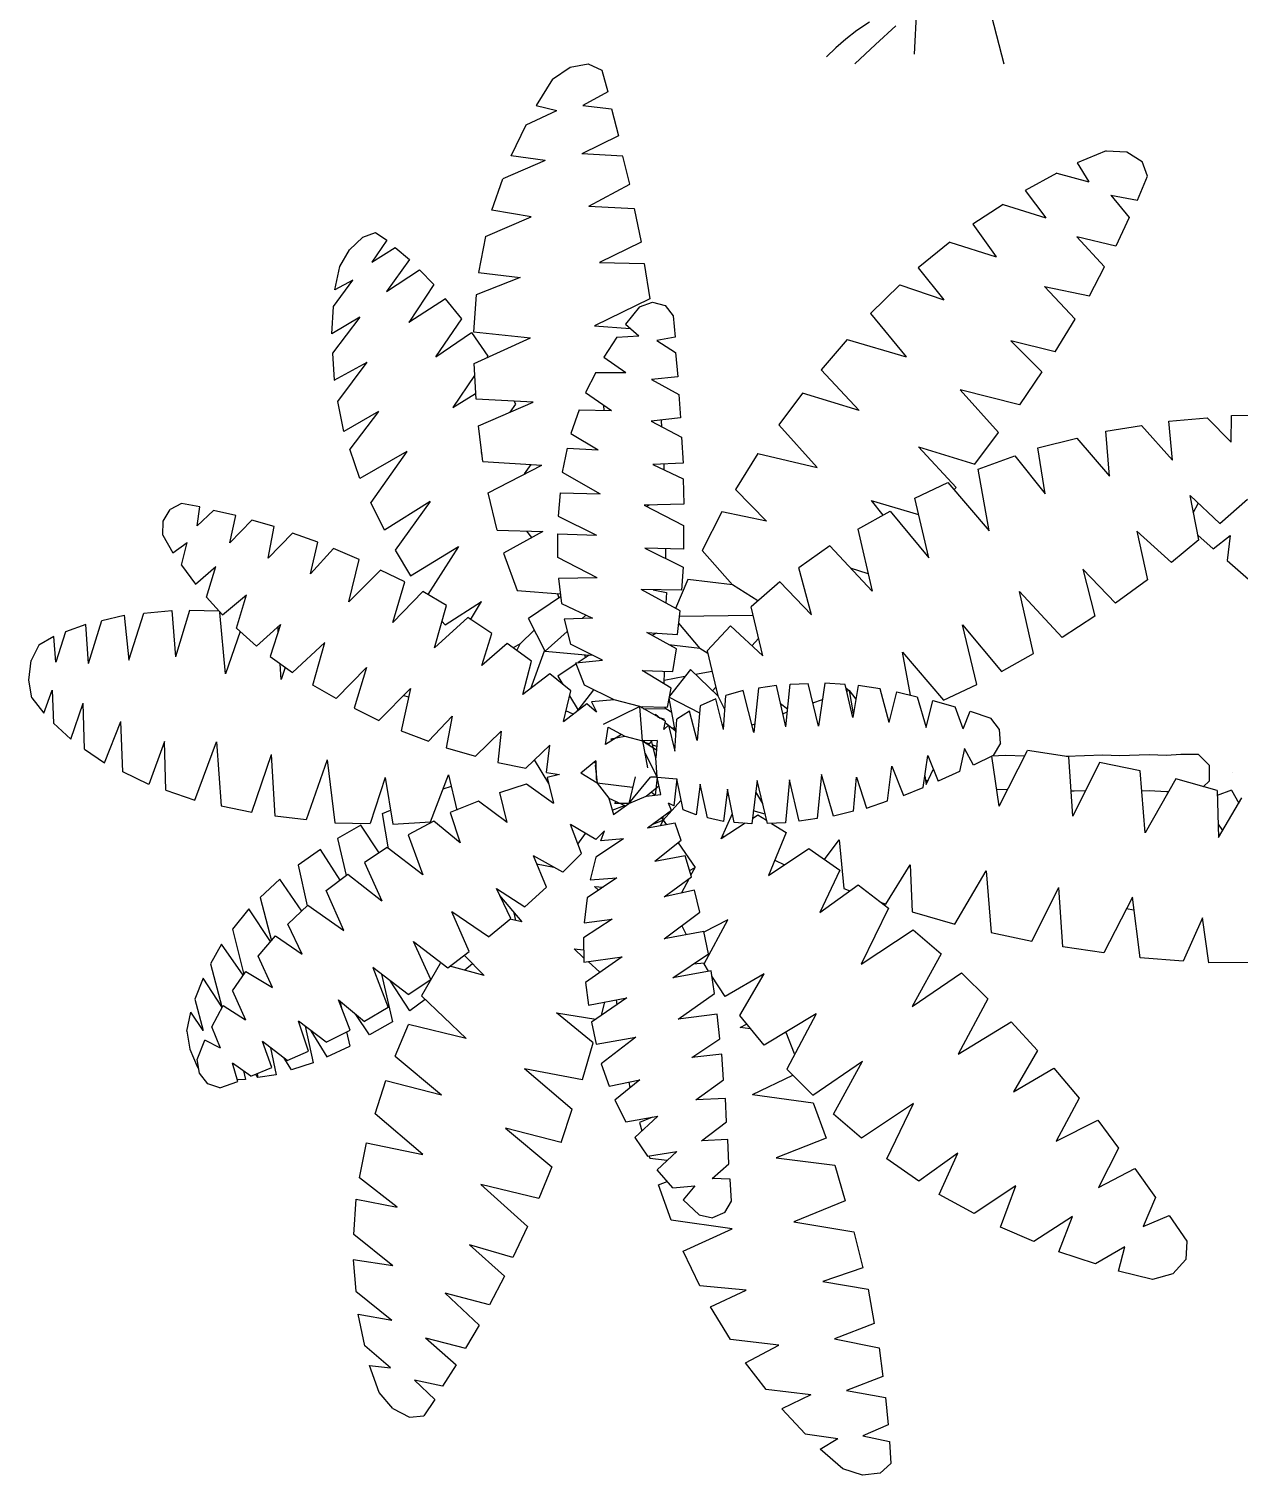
# Model space of a CAD drawing. Header units: millimetres. Extents: x -12161372 to 46643, y -9506984 to 15358.
# Drawn here: x 12339.9 to 12397.6, y 14327.5 to 14396.4 of the extents above; entities that cross this region are included whole.
import ezdxf

# ---------------------------------------------------------------- set-up
doc = ezdxf.new("R2010")
doc.units = ezdxf.units.MM
doc.layers.add('DIENHOA', color=3, linetype='Continuous')
doc.layers.add('tumbuhan', color=3, linetype='Continuous', lineweight=5)

# ---------------------------------------------------------------- blocks, each defined once
blk = doc.blocks.new('Cay60-mb')
at = {"layer": 'DIENHOA'}
for p, q in [((-238.19, 290.34), (-230.71, 295.4)), ((-230.71, 295.4), (-223, 296.89)), ((-223, 296.89), (-217.3, 294.21)), ((-217.3, 294.21), (-214.73, 284.97)), ((-238.19, 290.34), (-245.12, 279.24)), ((-214.73, 284.97), (-225.34, 279.16)), ((-249.36, 271.05), (-236.29, 277.15)), ((-245.12, 279.24), (-236.29, 277.15)), ((-225.34, 279.16), (-213.17, 277.82)), ((-213.17, 277.82), (-210.26, 266.43)), ((-255.62, 257.94), (-249.36, 271.05)), ((-210.26, 266.43), (-225.68, 258.76)), ((-241.32, 255.85), (-255.62, 257.94)), ((-208.36, 257.79), (-225.68, 258.76)), ((-205.35, 245.87), (-208.36, 257.79)), ((-3.69, 260.02), (-15.98, 254.88)), ((-3.69, 260.02), (5.03, 259.58)), ((5.03, 259.58), (11.51, 255.55)), ((-241.32, 255.85), (-259.19, 248.18)), ((-15.98, 254.88), (-11.06, 246.84)), ((13.85, 249.22), (11.51, 255.55)), ((-263.78, 234.92), (-259.19, 248.18)), ((-222.77, 236.56), (-205.35, 245.87)), ((-24.58, 250.49), (-37.99, 243.19)), ((-24.58, 250.49), (-11.06, 246.84)), ((9.61, 239.09), (13.85, 249.22)), ((-37.99, 243.19), (-29.27, 231.65)), ((-1.79, 241.18), (6.03, 231.72)), ((-1.79, 241.18), (9.61, 239.09)), ((-247.13, 232.02), (-263.78, 234.92)), ((-222.77, 236.56), (-203.56, 235.59)), ((-203.56, 235.59), (-200.65, 221.37)), ((-47.37, 237.23), (-60.11, 228.96)), ((-47.37, 237.23), (-29.27, 231.65)), ((-266.46, 223.75), (-247.13, 232.02)), ((-60.11, 228.96), (-50.28, 215.18)), ((6.03, 231.72), (0.33, 219.65)), ((-324.1, 218.02), (-318.41, 223.45)), ((-318.41, 223.45), (-313.16, 225.46)), ((-308.24, 222.19), (-314.72, 212.88)), ((-313.16, 225.46), (-308.24, 222.19)), ((-266.46, 223.75), (-269.47, 208.41)), ((-200.65, 221.37), (-218.3, 212.65)), ((-69.94, 221.29), (-83.35, 210.49)), ((-69.94, 221.29), (-50.28, 215.18)), ((0.33, 219.65), (-16.09, 223.53)), ((-4.47, 210.86), (-16.09, 223.53)), ((-328.24, 211.01), (-324.1, 218.02)), ((-314.72, 212.88), (-304.78, 219.13)), ((-304.78, 219.13), (-298.74, 213.99)), ((-330.25, 201.11), (-328.24, 211.01)), ((-298.74, 213.99), (-308.46, 200.44)), ((-308.46, 200.44), (-294.5, 209.6)), ((-294.5, 209.6), (-288.35, 203.42)), ((-269.47, 208.41), (-251.82, 206.4)), ((-218.3, 212.65), (-199.31, 212.28)), ((-199.31, 212.28), (-196.97, 197.31)), ((-83.35, 210.49), (-72.4, 196.86)), ((-10.84, 198.65), (-4.47, 210.86)), ((-330.92, 194.03), (-322.65, 205.28)), ((-322.65, 205.28), (-330.25, 201.11)), ((-288.35, 203.42), (-298.97, 187.33)), ((-251.82, 206.4), (-270.48, 198.95)), ((-91.05, 203.27), (-103.46, 191.13)), ((-91.05, 203.27), (-72.4, 196.86)), ((-29.83, 202.6), (-10.84, 198.65)), ((-29.83, 202.6), (-16.87, 188.67)), ((-283.44, 197.38), (-298.97, 187.33)), ((-276.51, 188.89), (-283.44, 197.38)), ((-270.48, 198.95), (-271.6, 183.31)), ((-196.97, 197.31), (-220.43, 185.84)), ((-331.59, 182.49), (-330.92, 194.03)), ((-201.32, 193.96), (-207.24, 186.66)), ((-201.32, 193.96), (-195.85, 195.97)), ((-195.85, 195.97), (-190.49, 194.55)), ((-190.49, 194.55), (-187.02, 190.16)), ((-187.02, 190.16), (-186.24, 181.07)), ((-103.46, 191.13), (-88.37, 172.81)), ((-319.75, 189.56), (-331.59, 182.49)), ((-319.75, 189.56), (-331.37, 174.29)), ((-287.57, 172.81), (-276.51, 188.89)), ((-220.43, 185.84), (-205.23, 184.8)), ((-207.24, 186.66), (-201.55, 181.67)), ((-25.25, 174.82), (-16.87, 188.67)), ((-287.57, 172.81), (-272.49, 183.01)), ((-272.49, 183.01), (-265.56, 173.03)), ((-271.6, 183.31), (-247.46, 180.77)), ((-271.37, 169.98), (-247.46, 180.77)), ((-210.93, 181.15), (-216.41, 172.58)), ((-210.93, 181.15), (-201.55, 181.67)), ((-186.24, 181.07), (-193.95, 179.66)), ((-193.95, 179.66), (-186.02, 174.52)), ((-113.4, 180.1), (-124.35, 167.29)), ((-113.4, 180.1), (-88.37, 172.81)), ((-25.25, 174.82), (-44.13, 179.51)), ((-44.13, 179.51), (-30.95, 166.4)), ((-331.37, 174.29), (-330.58, 162.9)), ((-265.56, 173.03), (-266.01, 172.36)), ((-216.41, 172.58), (-207.13, 166.1)), ((-186.02, 174.52), (-185.12, 164.24)), ((-330.58, 162.9), (-316.62, 170.5)), ((-329.02, 153.81), (-316.62, 170.5)), ((-270.48, 154.86), (-271.37, 169.98)), ((-219.76, 166.18), (-224.11, 157.61)), ((-219.76, 166.18), (-207.13, 166.1)), ((-124.35, 167.29), (-108.37, 150.09)), ((-30.95, 166.4), (-40.44, 152.4)), ((-271.15, 164.91), (-280.31, 151.35)), ((-185.12, 164.24), (-196.3, 163.2)), ((-196.3, 163.2), (-184.68, 156.87)), ((-326.45, 141.08), (-329.02, 153.81)), ((-280.31, 151.35), (-270.7, 157.24)), ((-246.35, 153.59), (-270.48, 154.86)), ((-269.47, 143.46), (-246.35, 153.59)), ((-253.61, 152.77), (-254.39, 153.96)), ((-224.11, 157.61), (-213.17, 150.01)), ((-184.68, 156.87), (-183.89, 146.89)), ((-132.28, 157.39), (-142.33, 143.98)), ((-108.37, 150.09), (-132.28, 157.39)), ((-40.44, 152.4), (-65.58, 158.8)), ((-49.27, 140.7), (-65.58, 158.8)), ((-311.82, 149.57), (-326.45, 141.08)), ((-311.82, 149.57), (-323.99, 133.63)), ((-256.07, 149.27), (-253.61, 152.77)), ((-226.91, 150.24), (-230.37, 140.33)), ((-226.91, 150.24), (-213.17, 150.01)), ((-216.29, 150.01), (-216.41, 152.17)), ((49.16, 136.68), (49.38, 147.85)), ((49.38, 147.85), (64.24, 148.15)), ((-267.69, 128.49), (-269.47, 143.46)), ((-183.89, 146.89), (-196.41, 145.55)), ((-196.41, 145.55), (-183.56, 138.77)), ((-191.83, 143.01), (-191.94, 145.99)), ((-142.33, 143.98), (-126.02, 125.88)), ((-3.91, 141.3), (11.28, 143.68)), ((-2.35, 122.16), (-3.91, 141.3)), ((24.35, 129.01), (11.28, 143.68)), ((22.79, 145.47), (38.99, 146.96)), ((24.35, 129.01), (22.79, 145.47)), ((38.99, 146.96), (49.16, 136.68)), ((-230.37, 140.33), (-218.75, 133.33)), ((-183.56, 138.77), (-182.89, 127.74)), ((-59.33, 127.3), (-49.27, 140.7)), ((-32.62, 134.15), (-16.2, 138.32)), ((-16.2, 138.32), (-2.35, 122.16)), ((-319.75, 121.19), (-323.99, 133.63)), ((-299.86, 132.59), (-319.75, 121.19)), ((-299.86, 132.59), (-315.06, 110.99)), ((-268.24, 132.36), (-268.36, 132.14)), ((-268.36, 132.14), (-268.24, 132.21)), ((-268.36, 132.14), (-268.13, 131.47)), ((-268.24, 132.21), (-268.24, 132.36)), ((-231.93, 134.08), (-234.06, 123.95)), ((-231.93, 134.08), (-218.75, 133.33)), ((-151.16, 131.77), (-160.66, 116.57)), ((-151.16, 131.77), (-126.02, 125.88)), ((-83.23, 134.67), (-59.33, 127.3)), ((-83.23, 134.67), (-67.26, 117.47)), ((-57.98, 125.21), (-42.34, 130.8)), ((-42.34, 130.8), (-29.61, 114.71)), ((-29.61, 114.71), (-32.62, 134.15)), ((-267.69, 128.49), (-242.66, 126.93)), ((-265.45, 115.08), (-242.66, 126.93)), ((-250.03, 123.13), (-247.13, 127.15)), ((-234.06, 123.95), (-217.97, 114.78)), ((-182.89, 127.74), (-195.63, 127.22)), ((-195.63, 127.22), (-182.89, 121.04)), ((-190.82, 124.84), (-190.82, 127.37)), ((-53.29, 99.07), (-57.98, 125.21)), ((-182.89, 121.04), (-182.55, 110.32)), ((-147.59, 103.17), (-160.66, 116.57)), ((-84.8, 112.85), (-70.72, 119.48)), ((-70.72, 119.48), (-53.29, 99.07)), ((-67.26, 117.47), (-68.15, 116.42)), ((-395.27, 110.61), (-400.07, 108.16)), ((-387.45, 109.2), (-395.27, 110.61)), ((-309.36, 99.37), (-315.06, 110.99)), ((-289.92, 111.51), (-309.36, 99.37)), ((-289.92, 111.51), (-304.78, 90.88)), ((-261.65, 99.37), (-265.45, 115.08)), ((-234.95, 115.16), (-235.73, 105.33)), ((-234.95, 115.16), (-217.97, 114.78)), ((-182.55, 110.32), (-199.31, 109.87)), ((-103.23, 111.88), (-83.23, 106)), ((-103.23, 111.88), (-98.32, 105.62)), ((-78.77, 87.6), (-84.8, 112.85)), ((35.53, 95.2), (31.84, 114.04)), ((31.84, 114.04), (44.46, 102.2)), ((33.18, 106.67), (35.19, 110.61)), ((35.19, 110.61), (35.3, 110.69)), ((44.46, 102.2), (56.19, 112.48)), ((-402.98, 103.17), (-400.07, 108.16)), ((-388.68, 101.23), (-387.45, 109.2)), ((-381.64, 107.71), (-388.68, 101.23)), ((-372.26, 105.55), (-381.64, 107.71)), ((-374.83, 94), (-372.26, 105.55)), ((-235.73, 105.33), (-219.53, 97.28)), ((-199.31, 109.87), (-182.67, 101.3)), ((-197.19, 109.87), (-198.42, 109.35)), ((-166.47, 107.04), (-174.85, 90.73)), ((-147.59, 103.17), (-166.47, 107.04)), ((-108.82, 99.74), (-95.19, 107.41)), ((-95.19, 107.41), (-78.77, 87.6)), ((-403.2, 97.21), (-402.98, 103.17)), ((-365.44, 103.54), (-374.83, 94)), ((-355.94, 100.86), (-365.44, 103.54)), ((-358.51, 87.52), (-355.94, 100.86)), ((-348.24, 98.1), (-358.51, 87.52)), ((-337.51, 94.3), (-348.24, 98.1)), ((-261.65, 99.37), (-242.21, 98.77)), ((-242.21, 98.77), (-258.86, 89.54)), ((-246.91, 96.16), (-249.03, 98.92)), ((-182.67, 101.3), (-182.67, 91.25)), ((-108.82, 99.74), (-102.79, 73.45)), ((9.27, 98.92), (13.74, 78.36)), ((23.91, 85.59), (9.27, 98.92)), ((-403.2, 97.21), (-398.85, 89.68)), ((-398.85, 89.68), (-392.81, 94.15)), ((-395.27, 84.55), (-392.81, 94.15)), ((-340.64, 80.9), (-337.51, 94.3)), ((-298.3, 80), (-277.96, 92.37)), ((-277.96, 92.37), (-290.92, 72.03)), ((-235.96, 97.8), (-219.53, 97.28)), ((-235.96, 87.75), (-235.96, 97.8)), ((-219.87, 97.28), (-219.76, 97.28)), ((-120.66, 92.66), (-133.84, 83.35)), ((-102.79, 73.45), (-120.66, 92.66)), ((35.53, 95.2), (23.91, 85.59)), ((35.08, 97.28), (41.56, 91.47)), ((41.56, 91.47), (48.82, 97.13)), ((48.82, 97.13), (47.48, 86.48)), ((-330.92, 91.55), (-340.64, 80.9)), ((-320.08, 86.93), (-330.92, 91.55)), ((-324.44, 69.05), (-320.08, 86.93)), ((-304.78, 90.88), (-298.3, 80)), ((-258.86, 89.54), (-253.05, 73.82)), ((-219.2, 79.18), (-235.96, 87.75)), ((-182.67, 91.25), (-199.09, 91.77)), ((-199.09, 91.77), (-182.89, 83.73)), ((-190.15, 87.3), (-190.15, 91.47)), ((-161.89, 76.13), (-174.85, 90.73)), ((47.48, 86.48), (56.53, 78.59)), ((-395.27, 84.55), (-389.35, 76.43)), ((-389.35, 76.43), (-380.75, 83.95)), ((-384.66, 70.92), (-380.75, 83.95)), ((-311.03, 82.46), (-324.44, 69.05)), ((-300.75, 77.4), (-311.03, 82.46)), ((-182.89, 83.73), (-183.56, 73.89)), ((-128.48, 63.47), (-133.84, 83.35)), ((-112.17, 83.43), (-104.57, 80.97)), ((-13.63, 82.76), (-8.49, 62.95)), ((0.22, 68.46), (-13.63, 82.76)), ((-305.78, 60.19), (-300.75, 77.4)), ((-253.05, 73.82), (-234.84, 72.41)), ((-219.2, 79.18), (-235.62, 78.81)), ((-235.62, 78.81), (-234.28, 68.23)), ((-183.56, 73.89), (-200.65, 74.27)), ((-184.12, 65.18), (-200.65, 74.27)), ((-195.51, 74.12), (-189.93, 73)), ((-180.88, 78.44), (-186.02, 66.15)), ((-161.89, 76.13), (-180.88, 78.44)), ((-151.16, 69.43), (-161.89, 76.13)), ((-141.89, 77.47), (-154.07, 66.82)), ((-141.89, 77.47), (-128.48, 63.47)), ((13.74, 78.36), (0.22, 68.46)), ((-384.66, 70.92), (-377.95, 63.47)), ((-377.95, 63.47), (-367.68, 71.96)), ((-371.92, 57.81), (-367.68, 71.96)), ((-293.05, 73.3), (-305.78, 60.19)), ((-283.1, 67.49), (-293.05, 73.3)), ((-288.13, 49.54), (-283.1, 67.49)), ((-283.66, 59.22), (-268.24, 69.13)), ((-272.82, 61.38), (-268.24, 69.13)), ((-234.73, 71.06), (-248.36, 61.98)), ((-235.29, 70.69), (-236.07, 72.55)), ((-234.28, 68.23), (-221.21, 62.13)), ((-189.93, 73), (-190.15, 68.46)), ((-34.52, 47.08), (-40.44, 73.37)), ((-22.35, 53.93), (-40.44, 73.37)), ((-429.01, 61.08), (-419.51, 63.32)), ((-419.51, 63.32), (-417.5, 44.25)), ((-417.5, 44.25), (-411.25, 64.21)), ((-411.25, 64.21), (-399.4, 65.33)), ((-399.4, 65.33), (-397.73, 45.67)), ((-391.81, 65.26), (-397.73, 45.67)), ((-379.41, 64.96), (-391.81, 65.26)), ((-376.61, 38.44), (-378.96, 64.51)), ((-274.05, 62.28), (-288.13, 49.54)), ((-263.78, 55.57), (-274.05, 62.28)), ((-241.32, 48.05), (-248.36, 61.98)), ((-221.21, 62.13), (-233.16, 61.68)), ((-233.16, 61.68), (-230.48, 51.03)), ((-225.57, 61.9), (-224, 63.32)), ((-185.24, 55.2), (-184.12, 65.18)), ((-184.45, 62.95), (-153.28, 63.32)), ((-149.04, 46.04), (-154.07, 66.82)), ((-8.49, 62.95), (-22.35, 53.93)), ((-444.32, 56.24), (-448.45, 43.36)), ((-435.71, 59.45), (-444.32, 56.24)), ((-434.6, 42.84), (-435.71, 59.45)), ((-434.6, 42.84), (-429.01, 61.08)), ((-370.36, 56.39), (-376.61, 38.44)), ((-363.43, 50.14), (-371.92, 57.81)), ((-353.26, 59.37), (-363.43, 50.14)), ((-353.26, 59.37), (-357.73, 45.89)), ((-354.27, 56.32), (-354.38, 58.33)), ((-285, 60.86), (-283.66, 59.22)), ((-268.02, 42.02), (-263.78, 55.57)), ((-251.82, 51.18), (-245.9, 56.91)), ((-231.93, 56.39), (-241.32, 48.05)), ((-198.19, 56.02), (-185.24, 55.2)), ((-185.68, 49.09), (-198.19, 56.02)), ((-194.17, 55.72), (-196.07, 54.75)), ((-184.79, 59.89), (-175.74, 49.24)), ((-172.61, 48.27), (-162.78, 58.85)), ((-162.78, 58.85), (-149.04, 46.04)), ((-58.54, 33.97), (-64.58, 59.22)), ((-64.58, 59.22), (-48.04, 39.41)), ((-455.71, 50.58), (-458.84, 44.1)), ((-449.34, 54.23), (-455.71, 50.58)), ((-448.45, 43.36), (-449.34, 54.23)), ((-348.24, 39.04), (-334.61, 51.7)), ((-339.63, 33.75), (-334.61, 51.7)), ((-257.3, 51.33), (-268.02, 42.02)), ((-247.02, 43.88), (-257.3, 51.33)), ((-251.82, 51.18), (-254.84, 49.47)), ((-253.27, 48.35), (-251.82, 51.18)), ((-216.96, 44.33), (-230.48, 51.03)), ((-175.74, 49.24), (-188.92, 50.81)), ((-187.13, 39.48), (-185.68, 49.09)), ((-172.39, 47.16), (-175.74, 49.24)), ((-150.94, 53.41), (-153.73, 50.36)), ((-459.85, 35.84), (-458.84, 44.1)), ((-357.73, 45.89), (-348.24, 39.04)), ((-250.7, 29.8), (-247.02, 43.88)), ((-247.35, 32.33), (-241.54, 48.27)), ((-241.32, 48.05), (-222.66, 46.34)), ((-228.25, 43.21), (-216.96, 44.33)), ((-224.56, 33.68), (-228.25, 43.21)), ((-222.66, 46.34), (-227.24, 43.28)), ((-224.67, 46.49), (-224.11, 45.29)), ((-222.66, 46.34), (-221.54, 46.49)), ((-172.61, 48.27), (-168.14, 29.13)), ((-86.59, 29.43), (-89.94, 47.68)), ((-89.94, 47.68), (-72.62, 27.27)), ((-48.04, 39.41), (-34.52, 47.08)), ((-353.04, 36.13), (-353.49, 42.76)), ((-351.36, 41.2), (-353.04, 36.13)), ((-316.95, 41.12), (-329.69, 28.01)), ((-316.95, 41.12), (-322.09, 23.92)), ((-239.31, 38.44), (-250.7, 29.8)), ((-230.37, 31.22), (-239.31, 38.44)), ((-228.14, 42.69), (-235.84, 37.47)), ((-235.84, 37.47), (-233.72, 33.9)), ((-187.92, 32.48), (-200.21, 39.86)), ((-200.21, 39.86), (-187.13, 39.48)), ((-190.93, 34.2), (-190.71, 39.56)), ((-190.93, 35.84), (-182.11, 37.47)), ((-179.76, 40.38), (-188.59, 29.06)), ((-168.14, 29.13), (-179.76, 40.38)), ((-177.64, 38.29), (-170.6, 39.56)), ((-458.62, 28.31), (-459.85, 35.84)), ((-453.59, 21.76), (-450.01, 31.52)), ((-450.01, 31.52), (-449.46, 17.59)), ((-329.69, 28.01), (-339.63, 33.75)), ((-298.3, 32.26), (-311.7, 18.78)), ((-298.3, 32.26), (-302.21, 14.38)), ((-233.83, 33.97), (-233.83, 33.97)), ((-233.5, 18.26), (-230.37, 31.22)), ((-227.24, 23.1), (-220.65, 31.66)), ((-212.05, 27.49), (-224.56, 33.68)), ((-189.48, 24.37), (-187.92, 32.48)), ((-169.04, 32.86), (-170.38, 31.22)), ((-157.42, 31.37), (-164.79, 29.28)), ((-152.84, 13.64), (-157.42, 31.37)), ((-150.94, 32.41), (-152.84, 13.64)), ((-143.34, 33.53), (-150.94, 32.41)), ((-139.32, 16.02), (-143.34, 33.53)), ((-139.32, 16.02), (-137.53, 34.12)), ((-137.53, 34.12), (-129.93, 34.42)), ((-125.58, 16.25), (-129.93, 34.42)), ((-122.78, 34.57), (-125.58, 16.25)), ((-114.18, 33.97), (-122.78, 34.57)), ((-111.05, 19.97), (-114.18, 33.97)), ((-113.96, 32.56), (-112.5, 31.44)), ((-112.5, 31.44), (-113.62, 31.07)), ((-112.5, 31.44), (-110.83, 21.54)), ((-112.5, 31.44), (-109.71, 27.79)), ((-108.71, 33.6), (-111.05, 19.97)), ((-99.43, 32.11), (-108.71, 33.6)), ((-95.63, 17.81), (-99.43, 32.11)), ((-95.63, 17.81), (-92.4, 30.92)), ((-92.4, 30.92), (-83.79, 28.76)), ((-72.62, 27.27), (-58.54, 33.97)), ((-458.62, 28.31), (-453.59, 21.76)), ((-442.08, 10.88), (-436.83, 26.08)), ((-436.27, 6.64), (-436.83, 26.08)), ((-301.2, 29.36), (-299.08, 28.69)), ((-233.5, 18.26), (-223.56, 25.85)), ((-230.93, 29.13), (-227.24, 23.1)), ((-223.56, 25.85), (-219.53, 22.43)), ((-212.05, 27.49), (-221.66, 26.67)), ((-221.66, 26.67), (-219.53, 22.43)), ((-201.21, 24.59), (-216.74, 17.07)), ((-201.21, 24.59), (-212.05, 27.49)), ((-199.98, 10.06), (-201.21, 24.59)), ((-190.37, 18.41), (-201.21, 24.59)), ((-201.21, 24.59), (-189.48, 24.37)), ((-199.87, 24.51), (-200.54, 24.14)), ((-186.24, 14.53), (-188.81, 28.24)), ((-188.7, 28.61), (-175.96, 21.98)), ((-175.63, 24.96), (-176.86, 10.21)), ((-169.04, 27.94), (-175.63, 24.96)), ((-165.68, 14.91), (-169.04, 27.94)), ((-168.14, 29.13), (-165.24, 23.17)), ((-165.68, 14.91), (-164.79, 29.28)), ((-138.65, 23.55), (-141.55, 25.71)), ((-123.9, 27.49), (-128.03, 26.08)), ((-83.79, 28.76), (-79.99, 15.73)), ((-79.99, 15.73), (-77.09, 27.2)), ((-77.09, 27.2), (-67.59, 24.44)), ((-322.09, 23.92), (-311.7, 18.78)), ((-290.59, 9.92), (-280.65, 20.49)), ((-280.65, 20.49), (-283.21, 7.16)), ((-229.37, 21.39), (-232.49, 22.8)), ((-227.69, 22.73), (-227.47, 23.4)), ((-227.24, 23.1), (-227.24, 23.02)), ((-199.76, 23.69), (-190.15, 23.77)), ((-194.51, 21.24), (-194.73, 20.86)), ((-192.61, 19.6), (-194.51, 21.24)), ((-193.61, 20.19), (-191.04, 19.45)), ((-191.04, 19.45), (-191.16, 18.78)), ((-191.04, 14.91), (-190.37, 18.41)), ((-190.15, 23.77), (-190.6, 24.37)), ((-190.15, 23.77), (-187.69, 22.21)), ((-186.35, 5.75), (-185.46, 19.23)), ((-180.21, 22.73), (-185.46, 19.23)), ((-176.86, 10.21), (-180.21, 22.73)), ((-140.66, 21.61), (-138.76, 22.35)), ((-64.24, 15.13), (-67.59, 24.44)), ((-64.24, 15.13), (-61.34, 22.65)), ((-61.34, 22.65), (-52.51, 19.67)), ((-48.94, 14.91), (-52.51, 19.67)), ((-449.46, 17.59), (-442.08, 10.88)), ((-427.78, 0.83), (-420.97, 18.26)), ((-420.07, -3.04), (-420.97, 18.26)), ((-302.21, 14.38), (-290.59, 9.92)), ((-270.7, 3.59), (-259.86, 14.24)), ((-259.86, 14.24), (-261.32, 0.98)), ((-215.74, 8.58), (-214.62, 15.87)), ((-208.92, 12.75), (-215.74, 8.58)), ((-214.62, 15.87), (-207.58, 12.08)), ((-189.03, 16.69), (-191.04, 14.91)), ((-190.49, 17.89), (-186.24, 14.53)), ((-189.03, 16.69), (-186.35, 5.75)), ((-187.47, 15.43), (-186.58, 15.8)), ((-186.24, 14.53), (-185.91, 13.64)), ((-165.57, 16.69), (-166.24, 16.99)), ((-152.5, 17.22), (-153.73, 16.77)), ((-48.49, 9.1), (-48.94, 14.91)), ((-436.27, 6.64), (-427.78, 0.83)), ((-402.42, 9.77), (-409.12, -8.33)), ((-401.86, -10.86), (-402.42, 9.77)), ((-389.57, -14.96), (-380.41, 9.62)), ((-380.41, 9.62), (-378.51, -17.49)), ((-283.21, 7.16), (-270.7, 3.59)), ((-249.47, -1.41), (-239.31, 8.2)), ((-240.65, -3.27), (-239.31, 8.2)), ((-213.5, 10.96), (-207.58, 12.08)), ((-213.5, 10.96), (-213.05, 10.21)), ((-207.58, 12.08), (-199.98, 10.06)), ((-193.84, 10.29), (-199.98, 10.06)), ((-199.98, 10.06), (-197.86, -1.33)), ((-199.98, 10.06), (-194.17, 6.34)), ((-199.09, 9.47), (-199.31, 10.06)), ((-197.19, 8.87), (-199.09, 9.39)), ((-196.18, 10.06), (-197.52, 8.43)), ((-194.4, 2.91), (-196.18, 10.06)), ((-195.85, 8.43), (-194.06, 7.91)), ((-193.84, 10.29), (-194.4, 2.91)), ((-63.68, 6.79), (-65.81, -2.89)), ((-59.88, -0.21), (-63.68, 6.79)), ((-48.49, 9.1), (-51.51, 3.96)), ((-365.44, -20.17), (-357.17, 4.33)), ((-355.61, -21.74), (-357.17, 4.33)), ((-333.6, 2.02), (-342.43, -23.3)), ((-333.6, 2.02), (-330.25, -24.57)), ((-261.32, 0.98), (-249.47, -1.41)), ((-245.9, 2.02), (-239.87, -8.03)), ((-219.87, 1.57), (-226.13, -3.56)), ((-220.43, 1.13), (-219.87, 0.61)), ((-219.87, 1.57), (-219.65, -6.25)), ((-199.09, 5.07), (-193.84, -5.35)), ((-193.84, -5.35), (-194.4, 2.91)), ((-81.22, -9.6), (-79.21, 3.88)), ((-78.88, 2.99), (-79.44, 2.99)), ((-79.21, 3.88), (-74.85, -6.99)), ((-51.51, 3.96), (-59.88, -0.21)), ((-46.48, 3.88), (-52.06, 3.59)), ((-49.05, -17.57), (-52.06, 3.66)), ((-49.05, -17.57), (-36.98, 5.97)), ((-38.21, 3.59), (-46.48, 3.88)), ((-19.55, 3.36), (-36.98, 5.97)), ((-5.14, 4.03), (-20.61, 3.52)), ((-17.88, -21.81), (-19.55, 3.36)), ((-6.48, 0.98), (-17.88, -21.81)), ((10.72, -2.67), (-6.48, 0.98)), ((1.9, 3.73), (-5.14, 4.03)), ((14.52, 4.11), (1.9, 3.73)), ((21.9, 3.88), (14.52, 4.11)), ((27.93, 4.26), (21.9, 3.88)), ((28.82, 4.33), (27.93, 4.26)), ((35.41, 4.33), (28.82, 4.33)), ((39.99, -0.29), (35.41, 4.33)), ((-409.12, -8.33), (-420.07, -3.04)), ((-309.02, -5.43), (-315.39, -24.94)), ((-309.02, -5.43), (-305.78, -25.16)), ((-289.81, -24.27), (-282.21, -4.31)), ((-282.21, -4.31), (-278.63, -19.21)), ((-240.65, -3.27), (-235.17, -4.09)), ((-235.17, -4.09), (-240.43, -5.43)), ((-240.43, -5.43), (-237.74, -16.3)), ((-219.31, -7.81), (-226.13, -3.56)), ((-220.09, -0.21), (-219.31, -7.81)), ((-219.87, -0.21), (-220.09, -0.21)), ((-203.22, -5.2), (-205.79, -16.45)), ((-205.79, -16.45), (-196.63, -5.28)), ((-193.84, -5.35), (-196.63, -5.28)), ((-193.84, -5.35), (-194.73, -12.88)), ((-192.27, -12.58), (-193.84, -5.35)), ((-193.84, -5.35), (-185.57, -6.02)), ((-185.57, -6.02), (-186.8, -17.49)), ((-182.89, -19.13), (-185.57, -6.02)), ((-124.24, -4.09), (-126.13, -22.86)), ((-119.1, -21.74), (-124.24, -4.09)), ((-110.72, -19.73), (-109.38, -5.28)), ((-109.38, -5.28), (-105.24, -18.39)), ((-96.31, -15.33), (-94.52, -0.59)), ((-94.52, -0.59), (-89.49, -13.1)), ((-80.55, -4.68), (-79.88, -8.41)), ((-79.88, -8.41), (-76.98, -2)), ((-65.81, -2.89), (-74.85, -6.99)), ((12.85, -28.81), (10.72, -2.67)), ((25.81, -6.02), (12.85, -28.81)), ((43.23, -10.94), (25.81, -6.02)), ((39.99, -6.84), (39.99, -0.29)), ((49.94, -3.19), (49.94, -3.19)), ((49.94, -3.19), (49.94, -3.19)), ((-401.86, -10.86), (-389.57, -14.96)), ((-281.09, -9.23), (-284.56, -10.34)), ((-260.42, -11.76), (-249.14, -8.11)), ((-257.41, -24.42), (-260.42, -11.76)), ((-249.14, -8.11), (-237.74, -16.3)), ((-219.65, -6.25), (-219.53, -6.32)), ((-204.23, -9.6), (-219.31, -7.81)), ((-219.31, -7.81), (-214.28, -14.14)), ((-198.53, -13.32), (-193.06, -8.93)), ((-194.84, -12.88), (-196.41, -11.61)), ((-175.63, -8.18), (-177.3, -21.29)), ((-175.29, -10.19), (-175.96, -10.64)), ((-172.5, -22.48), (-175.63, -8.18)), ((-164.01, -10.42), (-165.68, -24.05)), ((-161.22, -24.42), (-164.01, -10.42)), ((-151.5, -6.69), (-153.73, -25.02)), ((-152.17, -11.53), (-149.26, -16.45)), ((-147.14, -24.87), (-151.5, -6.69)), ((-137.75, -6.4), (-139.54, -24.57)), ((-133.73, -23.97), (-137.75, -6.4)), ((-89.49, -13.1), (-81.22, -9.6)), ((-79.21, -6.84), (-80.22, -6.77)), ((-49.83, -10.49), (-50.05, -10.49)), ((-45.58, -10.72), (-49.83, -10.49)), ((-18.66, -11.09), (-17.32, -11.09)), ((-17.32, -11.09), (-12.51, -10.94)), ((11.39, -11.09), (14.52, -10.94)), ((14.52, -10.94), (21.9, -11.31)), ((21.9, -11.31), (22.79, -11.31)), ((39.99, -6.84), (37.42, -9.37)), ((49.38, -10.86), (43.23, -13.1)), ((43.23, -10.94), (43.9, -30.82)), ((49.38, -10.86), (52.4, -16.23)), ((-378.51, -17.49), (-365.44, -20.17)), ((-269.47, -15.41), (-281.43, -20.32)), ((-257.41, -24.42), (-269.47, -15.41)), ((-214.28, -14.14), (-207.24, -17.49)), ((-214.28, -14.14), (-212.27, -21.14)), ((-214.17, -14.81), (-213.84, -14.36)), ((-212.83, -19.21), (-207.69, -17.27)), ((-212.27, -21.14), (-205.79, -16.45)), ((-211.71, -16.38), (-211.38, -15.56)), ((-205.79, -16.45), (-211.71, -16.38)), ((-205.79, -16.45), (-198.53, -13.32)), ((-198.53, -13.32), (-192.27, -12.58)), ((-198.08, -12.95), (-197.86, -13.25)), ((-194.73, -12.88), (-194.84, -12.88)), ((-183.78, -15.11), (-191.27, -23.45)), ((-186.8, -17.49), (-189.03, -16.3)), ((-187.8, -19.35), (-189.03, -16.3)), ((-163.45, -13.4), (-164.34, -12.88)), ((-105.24, -18.39), (-96.31, -15.33)), ((43.9, -30.82), (53.74, -13.99)), ((-342.43, -23.3), (-355.61, -21.74)), ((-310.14, -20.62), (-306.79, -19.21)), ((-307.57, -35.67), (-310.14, -20.62)), ((-305.78, -25.16), (-289.81, -24.27)), ((-288.35, -23.9), (-299.3, -29.71)), ((-277.18, -33.06), (-288.35, -23.9)), ((-281.43, -20.32), (-277.18, -33.06)), ((-187.8, -19.35), (-197.86, -26.88)), ((-195.63, -25.16), (-191.27, -23.45)), ((-191.27, -23.45), (-192.5, -25.91)), ((-191.94, -22.48), (-191.27, -23.45)), ((-191.27, -23.45), (-191.27, -21.96)), ((-191.27, -23.45), (-189.93, -25.46)), ((-177.3, -21.29), (-182.89, -19.13)), ((-165.68, -24.05), (-172.5, -22.48)), ((-166.69, -31.35), (-162, -20.62)), ((-153.73, -25.02), (-161.22, -24.42)), ((-153.51, -22.78), (-151.16, -21.22)), ((-148.14, -20.99), (-153.17, -19.58)), ((-151.16, -21.22), (-147.47, -23.53)), ((-147.59, -23.45), (-147.59, -23.53)), ((-126.13, -22.86), (-133.73, -23.97)), ((-110.72, -19.73), (-119.1, -21.74)), ((-330.25, -24.57), (-315.39, -24.94)), ((-319.3, -25.61), (-329.13, -31.27)), ((-311.59, -37.38), (-319.3, -25.61)), ((-299.3, -29.71), (-293.05, -46.61)), ((-219.76, -31.72), (-230.59, -25.39)), ((-225.9, -37.6), (-230.59, -25.39)), ((-227.47, -33.73), (-224.23, -29.19)), ((-216.18, -27.99), (-219.76, -31.72)), ((-217.75, -32.24), (-216.18, -27.99)), ((-186.24, -24.79), (-197.86, -26.88)), ((-197.08, -26.28), (-197.08, -26.58)), ((-183.67, -32.17), (-186.24, -24.79)), ((-156.63, -24.79), (-166.69, -31.35)), ((-166.24, -30.15), (-165.46, -30.53)), ((-139.54, -24.57), (-147.14, -24.87)), ((-139.21, -28.66), (-146.69, -46.91)), ((-145.46, -24.87), (-139.21, -28.66)), ((43.68, -25.24), (45.58, -27.85)), ((-336.39, -35.89), (-345.78, -42.52)), ((-328.01, -48.85), (-336.39, -35.89)), ((-329.13, -31.27), (-325.56, -46.91)), ((-308.13, -35.14), (-317.74, -41.4)), ((-293.05, -46.61), (-308.13, -35.14)), ((-208.14, -31.35), (-219.76, -39.24)), ((-208.14, -31.35), (-217.75, -32.24)), ((-183.67, -32.17), (-194.84, -41.03)), ((-184.9, -33.13), (-177.75, -43.56)), ((-146.69, -46.91), (-129.6, -35.52)), ((-129.6, -35.52), (-116.53, -44.68)), ((-123.01, -40.21), (-116.75, -31.79)), ((-116.75, -31.79), (-114.85, -52.42)), ((-345.78, -42.52), (-341.98, -59.72)), ((-317.74, -41.4), (-310.47, -57.64)), ((-233.83, -45.57), (-246.23, -38.57)), ((-240.76, -51.83), (-246.23, -38.57)), ((-237.52, -43.56), (-244.89, -42.07)), ((-233.83, -45.57), (-225.9, -37.6)), ((-219.76, -39.24), (-222.21, -48.7)), ((-182, -38.57), (-194.84, -41.03)), ((-179.31, -47.43), (-182, -38.57)), ((-144.12, -40.43), (-144.01, -40.43)), ((-144.01, -40.43), (-139.88, -42.37)), ((-96.98, -59.05), (-86.7, -42.37)), ((-86.7, -42.37), (-85.8, -62.33)), ((-353.6, -48.48), (-361.98, -56.3)), ((-344.33, -62.03), (-353.6, -48.48)), ((-333.94, -53.32), (-324.77, -46.39)), ((-324.77, -46.39), (-310.47, -57.64)), ((-210.93, -47.88), (-223.44, -56.45)), ((-222.21, -48.7), (-210.93, -47.88)), ((-190.82, -55.92), (-179.31, -47.43)), ((-183.56, -54.36), (-180.21, -48.1)), ((-180.21, -44.83), (-177.75, -43.56)), ((-179.54, -46.84), (-177.75, -43.56)), ((-116.53, -44.68), (-124.91, -62.63)), ((-67.82, -67.54), (-54.52, -44.9)), ((-54.52, -44.9), (-52.4, -71.04)), ((-326.56, -70.23), (-333.94, -53.32)), ((-261.88, -52.42), (-249.92, -60.24)), ((-255.84, -65.09), (-261.88, -52.42)), ((-249.92, -60.24), (-240.76, -51.83)), ((-220.32, -51.53), (-216.74, -51.9)), ((-218.64, -53.17), (-220.32, -51.53)), ((-178.09, -53.09), (-190.82, -55.92)), ((-175.74, -62.48), (-178.09, -53.09)), ((-124.91, -62.63), (-108.71, -50.86)), ((-114.85, -52.42), (-112.28, -53.47)), ((-108.71, -50.86), (-95.86, -60.84)), ((-35.19, -74.77), (-23.8, -51.98)), ((-22.12, -77.08), (-23.8, -51.98)), ((-366.78, -61.06), (-373.71, -69.7)), ((-357.51, -74.84), (-366.78, -61.06)), ((-361.98, -56.3), (-357.17, -74.55)), ((-350.25, -67.54), (-341.76, -59.57)), ((-341.76, -59.57), (-326.56, -70.23)), ((-260.54, -55.4), (-251.15, -66.5)), ((-223.44, -56.45), (-224.78, -66.95)), ((-95.86, -60.84), (-107.48, -84.53)), ((-99.32, -58.23), (-96.98, -59.05)), ((7.37, -56.15), (-4.69, -79.68)), ((8.04, -61.59), (4.8, -61.06)), ((10.72, -81.84), (7.37, -56.15)), ((-265.23, -72.91), (-280.76, -62.26)), ((-273.49, -79.16), (-280.76, -62.26)), ((-265.23, -72.91), (-255.84, -65.09)), ((-251.15, -66.5), (-256.18, -65.38)), ((-255.84, -65.09), (-255.95, -65.23)), ((-255.95, -65.23), (-255.73, -65.53)), ((-253.72, -65.98), (-254.39, -62.78)), ((-212.83, -65.46), (-225.01, -73.28)), ((-224.78, -66.95), (-212.83, -65.46)), ((-190.93, -73.73), (-175.74, -62.48)), ((-163.9, -65.76), (-174.06, -70.9)), ((-173.95, -84.38), (-163.9, -65.76)), ((-85.8, -62.33), (-67.82, -67.54)), ((37.09, -64.86), (28.82, -83.18)), ((39.77, -83.86), (37.09, -64.86)), ((-373.71, -69.7), (-368.9, -88.85)), ((-362.76, -81.1), (-355.39, -72.46)), ((-355.39, -72.46), (-344.1, -80.21)), ((-344.1, -80.21), (-350.25, -67.54)), ((-225.01, -73.28), (-224.9, -83.63)), ((-174.06, -70.67), (-190.93, -73.73)), ((-181.44, -72.01), (-183.34, -68.14)), ((-172.16, -80.06), (-174.06, -70.67)), ((-107.48, -84.53), (-85.47, -69.93)), ((-85.47, -69.93), (-73.63, -80.13)), ((-52.4, -71.04), (-35.19, -74.77)), ((-378.29, -75.96), (-382.98, -84.3)), ((-369.13, -89.14), (-378.29, -75.96)), ((-289.69, -91.01), (-296.96, -74.84)), ((-296.96, -74.84), (-282.54, -86.02)), ((-282.54, -86.02), (-273.49, -79.16)), ((-225.01, -81.77), (-229.03, -78.05)), ((-229.03, -78.05), (-225.01, -78.42)), ((-4.69, -79.68), (-22.12, -77.08)), ((-382.98, -84.3), (-378.18, -102.62)), ((-356.73, -94.43), (-362.76, -81.1)), ((-285.78, -84.15), (-293.6, -97.93)), ((-267.13, -89.29), (-281.65, -85.34)), ((-275.62, -80.73), (-267.13, -89.29)), ((-272.04, -84.38), (-275.28, -87.06)), ((-224.9, -83.63), (-208.7, -81.4)), ((-208.7, -81.4), (-224.11, -92.2)), ((-223.11, -83.41), (-218.08, -87.95)), ((-209.48, -81.55), (-209.14, -81.7)), ((-187.13, -90.33), (-172.16, -80.06)), ((-178.53, -84.38), (-173.73, -83.86)), ((-172.05, -87.5), (-173.95, -84.38)), ((-73.63, -80.13), (-85.92, -102.48)), ((28.82, -83.18), (10.72, -81.84)), ((57.65, -83.78), (39.77, -83.86)), ((-386.11, -90.41), (-389.57, -99.27)), ((-378.18, -102.62), (-386.11, -90.41)), ((-373.6, -95.85), (-368.01, -87.58)), ((-368.01, -87.58), (-356.73, -94.43)), ((-299.3, -97.34), (-314.27, -85.87)), ((-314.27, -85.87), (-307.68, -102.85)), ((-310.59, -88.77), (-305.89, -108.88)), ((-298.63, -104.19), (-306.79, -91.68)), ((-299.3, -97.34), (-289.69, -91.01)), ((-170.93, -87.28), (-187.13, -90.33)), ((-169.59, -96.89), (-170.93, -87.28)), ((-165.01, -98.23), (-170.71, -89.59)), ((-148.59, -88.62), (-165.01, -98.23)), ((-158.87, -106.2), (-148.59, -88.62)), ((-149.6, -89.22), (-149.26, -89.81)), ((-85.92, -102.48), (-64.91, -88.1)), ((-64.91, -88.1), (-53.85, -99.12)), ((-373.6, -95.85), (-368.12, -108.14)), ((-293.6, -97.93), (-274.72, -115.96)), ((-224.11, -92.2), (-222.89, -101.88)), ((-185.01, -107.76), (-169.59, -96.89)), ((-389.57, -99.27), (-386.11, -112.6)), ((-382.42, -110.97), (-377.62, -102.03)), ((-378.18, -103.07), (-378.18, -102.62)), ((-377.62, -102.03), (-368.12, -108.14)), ((-328.8, -99.65), (-317.74, -108.73)), ((-323.88, -112.38), (-328.8, -99.65)), ((-327.23, -103.89), (-327.9, -100.46)), ((-307.68, -102.85), (-317.74, -108.73)), ((-292.04, -99.5), (-298.63, -104.19)), ((-222.89, -101.88), (-206.69, -98.75)), ((-206.69, -98.75), (-221.66, -109.1)), ((-217.41, -106.12), (-215.96, -100.54)), ((-210.82, -101.66), (-211.04, -99.65)), ((-53.85, -99.12), (-66.36, -122.59)), ((-392.92, -112.9), (-391.36, -104.78)), ((-386.11, -112.6), (-391.36, -104.78)), ((-341.42, -121.39), (-345.67, -108.58)), ((-334.05, -117.52), (-345.67, -108.58)), ((-315.61, -114.47), (-321.42, -105.75)), ((-305.89, -108.88), (-315.61, -114.47)), ((-304.78, -123.48), (-299.19, -110)), ((-274.72, -115.96), (-299.19, -110)), ((-220.87, -117.82), (-236.52, -105.16)), ((-236.52, -105.16), (-219.87, -107.84)), ((-221.66, -109.1), (-219.65, -118.41)), ((-168.37, -105.6), (-185.01, -107.76)), ((-167.25, -116.11), (-168.37, -105.6)), ((-148.59, -118.86), (-158.87, -106.2)), ((-158.65, -111.34), (-155.96, -109.92)), ((-126.47, -105.53), (-148.59, -118.86)), ((-126.47, -105.53), (-138.98, -128.92)), ((-66.36, -122.59), (-43.91, -108.96)), ((-43.91, -108.96), (-32.74, -121.1)), ((-392.92, -112.9), (-391.7, -120.5)), ((-378.74, -120.13), (-382.42, -110.97)), ((-342.87, -110.82), (-339.52, -126.31)), ((-340.53, -112.68), (-333.71, -123.7)), ((-334.05, -117.52), (-323.88, -112.38)), ((-325.33, -113.13), (-323.99, -119.23)), ((-219.65, -118.41), (-202.89, -115.43)), ((-202.89, -115.43), (-217.52, -126.76)), ((-179.09, -124), (-167.25, -116.11)), ((-154.4, -111.86), (-158.65, -111.34)), ((-139.65, -113.5), (-139.21, -113.5)), ((-135.63, -122.51), (-139.21, -113.5)), ((-391.7, -120.5), (-388.57, -127.8)), ((-388.57, -124.82), (-385.33, -116.63)), ((-378.74, -120.13), (-385.33, -116.63)), ((-356.95, -128.32), (-360.97, -117.22)), ((-350.47, -125.34), (-360.97, -117.22)), ((-357.51, -119.9), (-355.16, -131.3)), ((-350.47, -125.34), (-341.42, -121.39)), ((-333.71, -123.7), (-323.99, -119.23)), ((-225.45, -133.31), (-220.87, -117.82)), ((-32.74, -121.1), (-42.9, -138.52)), ((-387.67, -130.7), (-388.57, -124.82)), ((-388.57, -127.8), (-388.12, -128.54)), ((-371.36, -134.2), (-373.71, -126.46)), ((-365.89, -131.9), (-373.71, -126.46)), ((-365.89, -131.9), (-356.95, -128.32)), ((-348.68, -129.29), (-351.81, -124.37)), ((-339.52, -126.31), (-348.68, -129.29)), ((-304.78, -123.48), (-285.11, -139.86)), ((-217.52, -126.76), (-214.17, -136.22)), ((-166.47, -122.59), (-179.09, -124)), ((-165.68, -133.46), (-166.47, -122.59)), ((-127.92, -139.94), (-106.92, -125.56)), ((-119.21, -147.98), (-106.92, -125.56)), ((-42.9, -138.52), (-25.81, -128.54)), ((-25.81, -128.54), (-15.2, -141.28)), ((-384.1, -135.17), (-387.67, -130.7)), ((-379.07, -136.89), (-371.36, -134.2)), ((-368.12, -133.38), (-371.7, -133.46)), ((-369.02, -129.74), (-368.12, -133.38)), ((-362.87, -132.49), (-363.77, -131.08)), ((-363.21, -130.85), (-362.87, -132.49)), ((-355.16, -131.3), (-362.87, -132.49)), ((-313.27, -147.83), (-308.69, -133.83)), ((-308.69, -133.83), (-285.11, -139.86)), ((-250.03, -128.69), (-229.81, -145.97)), ((-250.03, -128.69), (-225.45, -133.31)), ((-214.17, -136.22), (-201.21, -133.46)), ((-201.21, -133.46), (-211.82, -142.1)), ((-205.23, -136.74), (-205.68, -134.43)), ((-177.53, -142.02), (-165.68, -133.46)), ((-153.51, -139.72), (-136.41, -131.52)), ((-138.98, -128.92), (-127.92, -139.94)), ((-379.07, -136.89), (-384.1, -135.17)), ((-153.51, -139.72), (-127.81, -143.29)), ((-234.5, -159.97), (-229.81, -145.97)), ((-211.82, -142.1), (-207.13, -151.26)), ((-164.9, -141.43), (-177.53, -142.02)), ((-164.46, -151.33), (-164.9, -141.43)), ((-127.81, -143.29), (-122.34, -158.26)), ((-85.36, -143.51), (-107.37, -158.19)), ((-96.53, -166.98), (-85.36, -143.51)), ((-15.2, -141.28), (-24.92, -159.53)), ((-293.05, -165.11), (-313.27, -147.83)), ((-207.13, -151.26), (-193.61, -148.88)), ((-193.61, -148.88), (-203.33, -157.96)), ((-195.74, -149.25), (-201.32, -151.56)), ((-201.32, -151.56), (-200.32, -155.13)), ((-175.07, -159.38), (-164.46, -151.33)), ((-107.37, -158.19), (-119.21, -147.98)), ((-24.92, -159.53), (-7.26, -150.59)), ((-7.26, -150.59), (1.56, -162.43)), ((-234.5, -159.97), (-258.08, -153.94)), ((-258.08, -153.94), (-238.41, -170.33)), ((-203.33, -157.96), (-197.97, -165.78)), ((-163.9, -158.71), (-175.07, -159.38)), ((-163.45, -169.06), (-163.9, -158.71)), ((-122.34, -158.26), (-143.45, -166.53)), ((-319.86, -174.95), (-316.95, -160.2)), ((-316.95, -160.2), (-293.05, -165.11)), ((-197.97, -165.78), (-185.46, -163.77)), ((-193.84, -171.59), (-185.46, -163.77)), ((-66.48, -164.59), (-83.01, -176.43)), ((-74.41, -182.1), (-66.48, -164.59)), ((1.56, -162.43), (-6.93, -179.12)), ((-238.41, -170.33), (-244, -183.81)), ((-197.3, -165.71), (-196.97, -166.6)), ((-196.97, -166.6), (-189.59, -167.57)), ((-170.6, -175.32), (-163.45, -169.06)), ((-143.45, -166.53), (-118.65, -169.66)), ((-118.65, -169.66), (-114.29, -184.78)), ((-83.01, -176.43), (-96.53, -166.98)), ((-6.93, -179.12), (8.38, -171)), ((8.38, -171), (17.2, -183.29)), ((-303.88, -187.46), (-319.86, -174.95)), ((-187.25, -179.26), (-193.84, -171.59)), ((-193.28, -178), (-189.59, -176.58)), ((-162.89, -175.62), (-170.6, -175.32)), ((-170.38, -175.09), (-170.15, -175.39)), ((-162.33, -184.85), (-162.89, -175.62)), ((-268.47, -177.85), (-248.8, -195.58)), ((-244, -183.81), (-268.47, -177.85)), ((-187.92, -192.97), (-193.28, -178)), ((-187.25, -179.26), (-177.86, -178.45)), ((-177.86, -178.45), (-182.89, -184.26)), ((-59.55, -190.14), (-74.41, -182.1)), ((-42.01, -178.45), (-59.55, -190.14)), ((-48.49, -195.95), (-42.01, -178.45)), ((17.2, -183.29), (11.95, -195.65)), ((-322.21, -198.93), (-321.31, -184.03)), ((-321.31, -184.03), (-303.88, -187.46)), ((-182.89, -184.26), (-176.07, -190.73)), ((-165.24, -189.69), (-170.38, -191.93)), ((-165.24, -189.69), (-162.33, -184.85)), ((-114.29, -184.78), (-135.97, -193.64)), ((-248.8, -195.58), (-254.95, -208.68)), ((-162.11, -196.54), (-187.92, -192.97)), ((-176.07, -190.73), (-170.38, -191.93)), ((-135.97, -193.64), (-110.49, -197.89)), ((-34.3, -201.91), (-48.49, -195.95)), ((-17.99, -191.33), (-34.3, -201.91)), ((-23.69, -206.3), (-17.99, -191.33)), ((11.95, -195.65), (23.01, -190.88)), ((23.01, -190.88), (30.5, -201.76)), ((-305.78, -212.26), (-322.21, -198.93)), ((-182.78, -206), (-162.11, -196.54)), ((-110.49, -197.89), (-106.81, -213.08)), ((30.5, -201.76), (30.05, -209.65)), ((-273.27, -203.32), (-258.52, -216.65)), ((-254.95, -208.68), (-273.27, -203.32)), ((-175.74, -220.75), (-182.78, -206)), ((-8.27, -211.37), (-23.69, -206.3)), ((4.13, -204.22), (-8.27, -211.37)), ((1.56, -214.49), (4.13, -204.22)), ((-322.54, -209.73), (-321.42, -223.06)), ((-305.78, -212.26), (-322.54, -209.73)), ((-106.81, -213.08), (-123.68, -218.96)), ((30.05, -209.65), (24.58, -215.61)), ((-258.52, -216.65), (-264.89, -228.72)), ((-123.68, -218.96), (-104.46, -222.17)), ((15.86, -217.99), (1.56, -214.49)), ((24.58, -215.61), (15.86, -217.99)), ((-321.42, -223.06), (-306.23, -235.27)), ((-283.66, -223.8), (-269.25, -237.43)), ((-264.89, -228.72), (-283.66, -223.8)), ((-156.19, -222.61), (-175.74, -220.75)), ((-171.27, -229.61), (-156.19, -222.61)), ((-104.46, -222.17), (-101.89, -236.69)), ((-317.62, -246.15), (-320.42, -232.74)), ((-320.42, -232.74), (-306.23, -235.27)), ((-162.78, -243.47), (-171.27, -229.61)), ((-269.25, -237.43), (-275.06, -247.12)), ((-101.89, -236.69), (-118.76, -243.17)), ((-291.93, -242.72), (-278.97, -254.19)), ((-291.93, -242.72), (-275.06, -247.12)), ((-142.33, -245.85), (-162.78, -243.47)), ((-118.76, -243.17), (-99.88, -247.04)), ((-306.68, -255.46), (-317.62, -246.15)), ((-156.41, -253.37), (-142.33, -245.85)), ((-99.88, -247.04), (-98.32, -259.18)), ((-315.61, -254.42), (-306.68, -255.46)), ((-311.59, -265.96), (-315.61, -254.42)), ((-278.97, -254.19), (-284.67, -263.2)), ((-147.7, -264.69), (-156.41, -253.37)), ((-296.62, -260.67), (-287.91, -268.87)), ((-284.67, -263.2), (-296.62, -260.67)), ((-98.32, -259.18), (-113.62, -265.14)), ((-305.78, -272.66), (-311.59, -265.96)), ((-287.91, -268.87), (-292.6, -275.87)), ((-128.82, -266.85), (-147.7, -264.69)), ((-128.82, -266.85), (-141.11, -272.89)), ((-113.62, -265.14), (-97.09, -267.97)), ((-97.09, -267.97), (-96.08, -279.59)), ((-305.78, -272.66), (-298.74, -276.31)), ((-141.11, -272.89), (-131.16, -283.46)), ((-298.74, -276.31), (-292.6, -275.87)), ((-96.08, -279.59), (-106.7, -284.28)), ((-131.16, -283.46), (-117.31, -285.47)), ((-124.79, -289.94), (-117.31, -285.47)), ((-106.7, -284.28), (-95.41, -286.67)), ((-95.41, -286.67), (-94.96, -295.98)), ((-115.19, -298.21), (-124.79, -289.94)), ((-106.92, -300.89), (-115.19, -298.21)), ((-99.43, -300.07), (-106.92, -300.89)), ((-94.96, -295.98), (-99.43, -300.07))]:
    blk.add_line(p, q, dxfattribs=at)
blk = doc.blocks.new('Cay72-mb')
at = {"layer": 'DIENHOA'}
for p, q in [((-159.2, -1182.1), (-163.9, -1268.5)), ((-249.1, -1207.5), (-273.1, -1223.6)), ((-16.3, -1196.1), (7.2, -1287.2)), ((-294.3, -1239.8), (-313.3, -1256.5)), ((-273.1, -1223.6), (-294.3, -1239.8)), ((-198.8, -1214.8), (-237.2, -1249.8)), ((-313.3, -1256.5), (-330.6, -1273.7)), ((-237.2, -1249.8), (-276.7, -1286.8))]:
    blk.add_line(p, q, dxfattribs=at)

msp = doc.modelspace()

# ---------------------------------------------------------------- block references
at = {"layer": 'tumbuhan'}
for name, p, xscale, yscale, zscale in [('Cay72-mb', (12386.209, 14426.895), 0.02500000037252903, 0.02500000037252903, 0.02500000037252903), ('Cay60-mb', (12391.677, 14361.325), 0.1125000007450581, 0.1125000007450581, 0.1125000007450581)]:
    msp.add_blockref(name, p, dxfattribs=dict(at, xscale=xscale, yscale=yscale, zscale=zscale))

doc.saveas('drawing.dxf')
